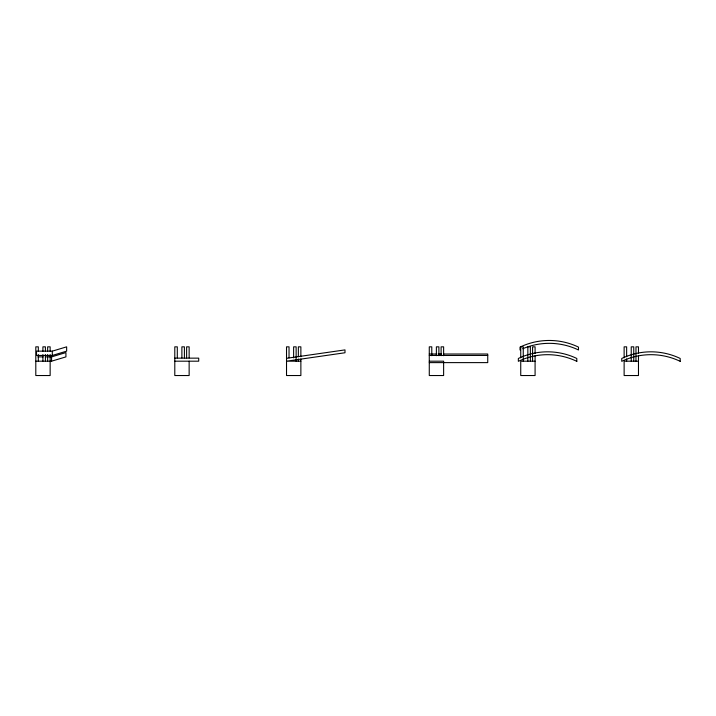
<?xml version="1.0" encoding="UTF-8"?>
<svg xmlns="http://www.w3.org/2000/svg" width="716" height="716" viewBox="0 0 716 716"><rect width="100%" height="100%" fill="white"/><g stroke="black" fill="none" stroke-linecap="round" stroke-linejoin="round"><path stroke-width="1.07" d="M52.304 351.144L66.651 346.839L66.651 351.144L52.304 355.449L36.516 355.449L36.516 351.144L52.304 351.144L52.304 355.449M45.269 356.881L51.579 356.881L65.926 352.576L65.926 356.881L51.579 361.186L35.8 361.186M286.525 358.322L344.987 349.891L344.987 352.755L286.525 361.186L300.872 361.186M429.278 354.017L435.892 354.017M438.103 354.017L441.414 354.017M443.616 354.017L487.739 354.017L487.739 362.618L429.278 362.618M429.278 355.449L487.739 355.449M37.903 356.881L43.166 356.881M174.794 358.143L198.717 358.143L198.717 361.186L174.794 361.186M429.278 361.186L443.625 361.186L443.625 375.533L429.278 375.533L429.278 346.839L431.784 346.839L431.784 355.673M535.085 361.186L520.738 361.186L520.738 375.533L535.085 375.533L535.085 355.673M638.475 361.186L624.128 361.186L624.128 375.533L638.475 375.533L638.475 355.673M638.475 353.462L638.475 346.839L635.969 346.839L635.969 361.186M633.75 361.186L633.75 346.839L631.235 346.839L631.235 361.186M626.643 356.774L626.643 346.839L624.128 346.839L624.128 357.875M626.643 358.985L626.643 361.186M535.085 353.462L535.085 346.839L532.579 346.839L532.579 361.186M530.359 361.186L530.359 346.839L527.844 346.839L527.844 361.186M523.253 361.186L523.253 346.839L520.738 346.839L520.738 357.875M520.022 349.981L520.022 347.108A67.626 67.626 0 0 1 578.492 347.108L578.492 349.981A67.626 67.626 0 0 0 522.778 348.737M443.625 355.673L443.625 346.839L441.11 346.839L441.11 355.673M438.89 355.673L438.89 346.839L436.384 346.839L436.384 355.673M300.872 356.774L300.872 346.839L298.357 346.839L298.357 356.774M300.872 358.985L300.872 375.533L286.525 375.533L286.525 346.839L289.031 346.839L289.031 357.875M298.357 358.985L298.357 361.186M296.138 361.186L296.138 346.839L293.623 346.839L293.623 357.875M189.14 357.875L189.14 346.839L186.625 346.839L186.625 357.875M189.14 361.186L189.14 375.533L174.794 375.533L174.794 346.839L177.299 346.839L177.299 357.875M184.406 357.875L184.406 346.839L181.891 346.839L181.891 357.875M51.579 356.881L51.579 361.186M50.147 351.252L50.147 346.839L47.641 346.839L47.641 351.252M50.147 354.563L50.147 375.533L35.8 375.533L35.8 346.839L38.315 346.839L38.315 351.252M47.641 354.563L47.641 361.186M45.412 351.252L45.412 346.839L42.906 346.839L42.906 351.252M45.412 354.563L45.412 361.186M42.906 354.563L42.906 361.186M38.315 354.563L38.315 361.186M680.2 361.329L680.2 358.465A67.626 67.626 0 0 0 621.739 358.465L621.739 361.329A67.626 67.626 0 0 1 680.2 361.329M576.81 361.329L576.81 358.465A67.626 67.626 0 0 0 518.348 358.465L518.348 361.329A67.626 67.626 0 0 1 576.81 361.329"/></g></svg>
